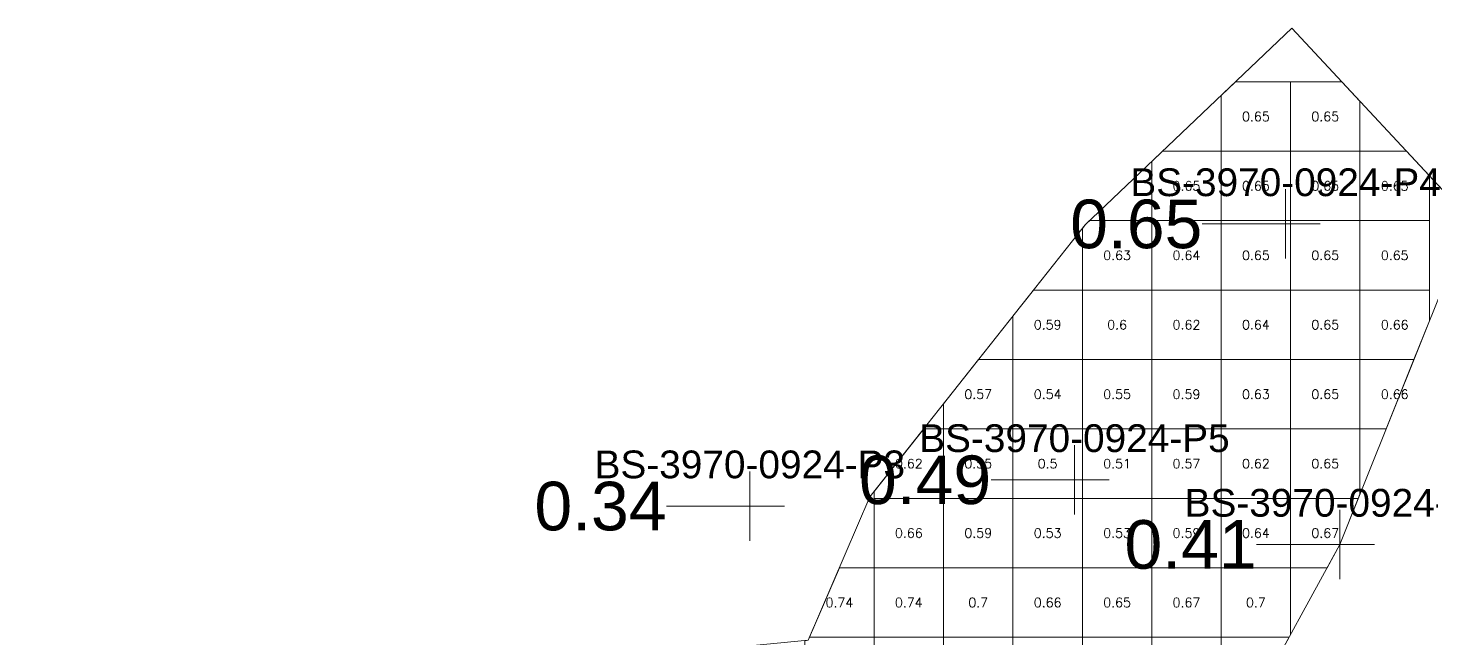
# Model space of a CAD drawing. Header units: inches. Extents: x 469759 to 470079, y 4349683 to 4349873.
# Drawn here: x 469955.45 to 469975.68, y 4349864.3 to 4349873.1 of the extents above; entities that cross this region are included whole.
import ezdxf
from ezdxf.enums import TextEntityAlignment as Align

# ---------------------------------------------------------------- set-up
doc = ezdxf.new("R2010")
doc.units = ezdxf.units.IN
doc.header["$MEASUREMENT"] = 0
for name, color, linetype, lineweight in [('点', 7, 'Continuous', 0), ('爆区方格网', 7, 'Continuous', 0), ('线条', 7, 'Continuous', 0), ('钻孔', 7, 'Continuous', 0)]:
    doc.layers.add(name, color=color, linetype=linetype, lineweight=lineweight)
doc.styles.add('3dmine_textStyle_1', font='txt.shx', dxfattribs={"height": 1, "bigfont": 'gbcbig.shx'})
doc.styles.add('3dmine_textStyle_2', font='arial.ttf', dxfattribs={"height": 1})

msp = doc.modelspace()

# ---------------------------------------------------------------- hatches: boundary and pattern name
at = {"layer": '钻孔', "linetype": 'Continuous', "lineweight": 0, "true_color": 0x00ffff, "extrusion": (0, 1, 0)}
msp.add_hatch(color=4, dxfattribs=at).paths.add_polyline_path([(-469974.572, 3960.474), (-469973.572, 3960.474), (-469973.572, 3971.474), (-469974.572, 3971.474)], flags=0)
at = {"layer": '钻孔', "linetype": 'Continuous', "lineweight": 0, "true_color": 0x808080, "extrusion": (0, 1, 0)}
for points in [[(-469971.53, 3960.38), (-469970.53, 3960.38), (-469970.53, 3971.38), (-469971.53, 3971.38)], [(-469966.853, 3959.555), (-469965.853, 3959.555), (-469965.853, 3971.555), (-469966.853, 3971.555)], [(-469975.354, 3960.384), (-469974.354, 3960.384), (-469974.354, 3971.384), (-469975.354, 3971.384)]]:
    msp.add_hatch(color=8, dxfattribs=at).paths.add_polyline_path(points, flags=0)

# ---------------------------------------------------------------- linework, layer by layer
at = {"color": 4, "linetype": 'Continuous', "lineweight": 0, "true_color": 0x00ffff, "elevation": 3967.064}
msp.add_lwpolyline([(469949.643, 4349856.824), (469953.351, 4349853.242), (469957.177, 4349854.112), (469959.157, 4349851.342), (469961.487, 4349848.529), (469966.962, 4349848.326), (469970.231, 4349850.533), (469970.966, 4349856.093), (469971.906, 4349861.186), (469974.354, 4349865.663), (469976.229, 4349870.344), (469976.229, 4349870.344), (469973.662, 4349873.101), (469970.686, 4349870.267), (469967.582, 4349866.348), (469966.694, 4349864.282), (469965.062, 4349864.128), (469961.067, 4349861.608), (469957.968, 4349859.238), (469952.822, 4349859.823), (469949.643, 4349856.824)], dxfattribs=at)
at = {"layer": '点', "color": 138, "linetype": 'Continuous', "lineweight": 0, "true_color": 0x004c4c}
for points, elevation in [([(469973.572, 4349869.78), (469973.572, 4349870.78)], 3971.474), ([(469974.072, 4349870.28), (469973.072, 4349870.28)], 3971.474), ([(469970.53, 4349866.094), (469970.53, 4349867.094)], 3971.38), ([(469965.853, 4349865.716), (469965.853, 4349866.716)], 3971.555), ([(469971.03, 4349866.594), (469970.03, 4349866.594)], 3971.38), ([(469966.353, 4349866.216), (469965.353, 4349866.216)], 3971.555), ([(469974.354, 4349865.163), (469974.354, 4349866.163)], 3971.384), ([(469974.854, 4349865.663), (469973.854, 4349865.663)], 3971.384)]:
    msp.add_lwpolyline(points, dxfattribs=dict(at, elevation=elevation))
at = {"layer": '爆区方格网', "color": 4, "linetype": 'Continuous', "lineweight": 0, "true_color": 0x00ffff, "elevation": 3971.107}
for points in [[(469973.644, 4349871.327), (469972.644, 4349871.327), (469972.644, 4349872.131), (469972.85, 4349872.327), (469973.644, 4349872.327), (469973.644, 4349871.327)], [(469974.644, 4349872.046), (469974.644, 4349871.327), (469973.644, 4349871.327), (469973.644, 4349872.327), (469974.382, 4349872.327), (469974.644, 4349872.046)], [(469972.644, 4349870.327), (469971.644, 4349870.327), (469971.644, 4349871.179), (469971.799, 4349871.327), (469972.644, 4349871.327), (469972.644, 4349870.327)], [(469973.644, 4349870.327), (469972.644, 4349870.327), (469972.644, 4349871.327), (469973.644, 4349871.327), (469973.644, 4349870.327)], [(469974.644, 4349870.327), (469973.644, 4349870.327), (469973.644, 4349871.327), (469974.644, 4349871.327), (469974.644, 4349870.327)], [(469975.644, 4349870.972), (469975.644, 4349870.327), (469974.644, 4349870.327), (469974.644, 4349871.327), (469975.313, 4349871.327), (469975.644, 4349870.972)], [(469971.644, 4349869.327), (469970.644, 4349869.327), (469970.644, 4349870.214), (469970.686, 4349870.267), (469970.749, 4349870.327), (469971.644, 4349870.327), (469971.644, 4349869.327)], [(469972.644, 4349869.327), (469971.644, 4349869.327), (469971.644, 4349870.327), (469972.644, 4349870.327), (469972.644, 4349869.327)], [(469973.644, 4349869.327), (469972.644, 4349869.327), (469972.644, 4349870.327), (469973.644, 4349870.327), (469973.644, 4349869.327)], [(469974.644, 4349869.327), (469973.644, 4349869.327), (469973.644, 4349870.327), (469974.644, 4349870.327), (469974.644, 4349869.327)], [(469975.644, 4349869.327), (469974.644, 4349869.327), (469974.644, 4349870.327), (469975.644, 4349870.327), (469975.644, 4349869.327)], [(469970.644, 4349868.327), (469969.644, 4349868.327), (469969.644, 4349868.951), (469969.942, 4349869.327), (469970.644, 4349869.327), (469970.644, 4349868.327)], [(469971.644, 4349868.327), (469970.644, 4349868.327), (469970.644, 4349869.327), (469971.644, 4349869.327), (469971.644, 4349868.327)], [(469972.644, 4349868.327), (469971.644, 4349868.327), (469971.644, 4349869.327), (469972.644, 4349869.327), (469972.644, 4349868.327)], [(469973.644, 4349868.327), (469972.644, 4349868.327), (469972.644, 4349869.327), (469973.644, 4349869.327), (469973.644, 4349868.327)], [(469974.644, 4349868.327), (469973.644, 4349868.327), (469973.644, 4349869.327), (469974.644, 4349869.327), (469974.644, 4349868.327)], [(469975.644, 4349868.884), (469975.421, 4349868.327), (469974.644, 4349868.327), (469974.644, 4349869.327), (469975.644, 4349869.327), (469975.644, 4349868.884)], [(469969.644, 4349867.327), (469968.644, 4349867.327), (469968.644, 4349867.688), (469969.15, 4349868.327), (469969.644, 4349868.327), (469969.644, 4349867.327)], [(469970.644, 4349867.327), (469969.644, 4349867.327), (469969.644, 4349868.327), (469970.644, 4349868.327), (469970.644, 4349867.327)], [(469971.644, 4349867.327), (469970.644, 4349867.327), (469970.644, 4349868.327), (469971.644, 4349868.327), (469971.644, 4349867.327)], [(469972.644, 4349867.327), (469971.644, 4349867.327), (469971.644, 4349868.327), (469972.644, 4349868.327), (469972.644, 4349867.327)], [(469973.644, 4349867.327), (469972.644, 4349867.327), (469972.644, 4349868.327), (469973.644, 4349868.327), (469973.644, 4349867.327)], [(469974.644, 4349867.327), (469973.644, 4349867.327), (469973.644, 4349868.327), (469974.644, 4349868.327), (469974.644, 4349867.327)], [(469975.02, 4349867.327), (469974.644, 4349867.327), (469974.644, 4349868.327), (469975.421, 4349868.327), (469975.02, 4349867.327)], [(469968.644, 4349866.327), (469967.644, 4349866.327), (469967.644, 4349866.425), (469968.358, 4349867.327), (469968.644, 4349867.327), (469968.644, 4349866.327)], [(469969.644, 4349866.327), (469968.644, 4349866.327), (469968.644, 4349867.327), (469969.644, 4349867.327), (469969.644, 4349866.327)], [(469970.644, 4349866.327), (469969.644, 4349866.327), (469969.644, 4349867.327), (469970.644, 4349867.327), (469970.644, 4349866.327)], [(469971.644, 4349866.327), (469970.644, 4349866.327), (469970.644, 4349867.327), (469971.644, 4349867.327), (469971.644, 4349866.327)], [(469972.644, 4349866.327), (469971.644, 4349866.327), (469971.644, 4349867.327), (469972.644, 4349867.327), (469972.644, 4349866.327)], [(469973.644, 4349866.327), (469972.644, 4349866.327), (469972.644, 4349867.327), (469973.644, 4349867.327), (469973.644, 4349866.327)], [(469974.644, 4349866.387), (469974.62, 4349866.327), (469973.644, 4349866.327), (469973.644, 4349867.327), (469974.644, 4349867.327), (469974.644, 4349866.387)], [(469968.644, 4349865.327), (469967.644, 4349865.327), (469967.644, 4349866.327), (469968.644, 4349866.327), (469968.644, 4349865.327)], [(469969.644, 4349865.327), (469968.644, 4349865.327), (469968.644, 4349866.327), (469969.644, 4349866.327), (469969.644, 4349865.327)], [(469970.644, 4349865.327), (469969.644, 4349865.327), (469969.644, 4349866.327), (469970.644, 4349866.327), (469970.644, 4349865.327)], [(469971.644, 4349865.327), (469970.644, 4349865.327), (469970.644, 4349866.327), (469971.644, 4349866.327), (469971.644, 4349865.327)], [(469972.644, 4349865.327), (469971.644, 4349865.327), (469971.644, 4349866.327), (469972.644, 4349866.327), (469972.644, 4349865.327)], [(469973.644, 4349865.327), (469972.644, 4349865.327), (469972.644, 4349866.327), (469973.644, 4349866.327), (469973.644, 4349865.327)], [(469974.354, 4349865.663), (469974.17, 4349865.327), (469973.644, 4349865.327), (469973.644, 4349866.327), (469974.62, 4349866.327), (469974.354, 4349865.663)], [(469967.644, 4349864.327), (469966.714, 4349864.327), (469967.143, 4349865.327), (469967.644, 4349865.327), (469967.644, 4349864.327)], [(469968.644, 4349864.327), (469967.644, 4349864.327), (469967.644, 4349865.327), (469968.644, 4349865.327), (469968.644, 4349864.327)], [(469969.644, 4349864.327), (469968.644, 4349864.327), (469968.644, 4349865.327), (469969.644, 4349865.327), (469969.644, 4349864.327)], [(469970.644, 4349864.327), (469969.644, 4349864.327), (469969.644, 4349865.327), (469970.644, 4349865.327), (469970.644, 4349864.327)], [(469971.644, 4349864.327), (469970.644, 4349864.327), (469970.644, 4349865.327), (469971.644, 4349865.327), (469971.644, 4349864.327)], [(469972.644, 4349864.327), (469971.644, 4349864.327), (469971.644, 4349865.327), (469972.644, 4349865.327), (469972.644, 4349864.327)], [(469973.644, 4349864.364), (469973.623, 4349864.327), (469972.644, 4349864.327), (469972.644, 4349865.327), (469973.644, 4349865.327), (469973.644, 4349864.364)], [(469967.644, 4349863.327), (469966.644, 4349863.327), (469966.644, 4349864.277), (469966.694, 4349864.282), (469966.714, 4349864.327), (469967.644, 4349864.327), (469967.644, 4349863.327)], [(469968.644, 4349863.327), (469967.644, 4349863.327), (469967.644, 4349864.327), (469968.644, 4349864.327), (469968.644, 4349863.327)], [(469969.644, 4349863.327), (469968.644, 4349863.327), (469968.644, 4349864.327), (469969.644, 4349864.327), (469969.644, 4349863.327)], [(469970.644, 4349863.327), (469969.644, 4349863.327), (469969.644, 4349864.327), (469970.644, 4349864.327), (469970.644, 4349863.327)], [(469971.644, 4349863.327), (469970.644, 4349863.327), (469970.644, 4349864.327), (469971.644, 4349864.327), (469971.644, 4349863.327)], [(469972.644, 4349863.327), (469971.644, 4349863.327), (469971.644, 4349864.327), (469972.644, 4349864.327), (469972.644, 4349863.327)], [(469973.077, 4349863.327), (469972.644, 4349863.327), (469972.644, 4349864.327), (469973.623, 4349864.327), (469973.077, 4349863.327)]]:
    msp.add_lwpolyline(points, dxfattribs=at)
at = {"layer": '线条', "color": 138, "linetype": 'Continuous', "lineweight": 0, "true_color": 0x004c4c}
for points, elevation in [([(469973.572, 4349870.28), (469973.572, 4349870.28), (469973.572, 4349870.28)], 3971.474), ([(469970.53, 4349866.594), (469970.53, 4349866.594), (469970.53, 4349866.594)], 3971.38), ([(469965.853, 4349866.216), (469965.853, 4349866.216), (469965.853, 4349866.216)], 3971.555), ([(469974.354, 4349865.663), (469974.354, 4349865.663), (469974.354, 4349865.663)], 3971.384)]:
    msp.add_lwpolyline(points, dxfattribs=dict(at, elevation=elevation))
at = {"layer": '钻孔', "color": 4, "linetype": 'Continuous', "lineweight": 0, "true_color": 0x00ffff}
for elevation in [3971.474, 3960.474]:
    msp.add_lwpolyline([(469973.572, 4349870.28), (469972.372, 4349870.28)], dxfattribs=dict(at, elevation=elevation))
at = {"layer": '钻孔', "color": 8, "linetype": 'Continuous', "lineweight": 0, "true_color": 0x808080}
for points, elevation in [([(469970.53, 4349866.594), (469969.33, 4349866.594)], 3971.38), ([(469970.53, 4349866.594), (469969.33, 4349866.594)], 3960.38), ([(469965.853, 4349866.216), (469964.653, 4349866.216)], 3971.555), ([(469965.853, 4349866.216), (469964.653, 4349866.216)], 3959.555), ([(469974.354, 4349865.663), (469973.154, 4349865.663)], 3971.384), ([(469974.354, 4349865.663), (469973.154, 4349865.663)], 3960.384)]:
    msp.add_lwpolyline(points, dxfattribs=dict(at, elevation=elevation))

# ---------------------------------------------------------------- texts
at = {"color": 4, "linetype": 'Continuous', "lineweight": 0, "true_color": 0x00ffff, "style": '3dmine_textStyle_1'}
for s, p in [('0.65', (469973.144, 4349871.827, 3971.107)), ('0.65', (469974.144, 4349871.827, 3971.107)), ('0.65', (469972.144, 4349870.827, 3971.107)), ('0.65', (469973.144, 4349870.827, 3971.107)), ('0.65', (469974.144, 4349870.827, 3971.107)), ('0.65', (469975.144, 4349870.827, 3971.107)), ('0.63', (469971.144, 4349869.827, 3971.107)), ('0.64', (469972.144, 4349869.827, 3971.107)), ('0.65', (469973.144, 4349869.827, 3971.107)), ('0.65', (469974.144, 4349869.827, 3971.107)), ('0.65', (469975.144, 4349869.827, 3971.107)), ('0.59', (469970.144, 4349868.827, 3971.107)), ('0.6', (469971.144, 4349868.827, 3971.107)), ('0.62', (469972.144, 4349868.827, 3971.107)), ('0.64', (469973.144, 4349868.827, 3971.107)), ('0.65', (469974.144, 4349868.827, 3971.107)), ('0.66', (469975.144, 4349868.827, 3971.107)), ('0.57', (469969.144, 4349867.827, 3971.107)), ('0.54', (469970.144, 4349867.827, 3971.107)), ('0.55', (469971.144, 4349867.827, 3971.107)), ('0.59', (469972.144, 4349867.827, 3971.107)), ('0.63', (469973.144, 4349867.827, 3971.107)), ('0.65', (469974.144, 4349867.827, 3971.107)), ('0.66', (469975.144, 4349867.827, 3971.107)), ('0.62', (469968.144, 4349866.827, 3971.107)), ('0.55', (469969.144, 4349866.827, 3971.107)), ('0.5', (469970.144, 4349866.827, 3971.107)), ('0.51', (469971.144, 4349866.827, 3971.107)), ('0.57', (469972.144, 4349866.827, 3971.107)), ('0.62', (469973.144, 4349866.827, 3971.107)), ('0.65', (469974.144, 4349866.827, 3971.107)), ('0.66', (469968.144, 4349865.827, 3971.107)), ('0.59', (469969.144, 4349865.827, 3971.107)), ('0.53', (469970.144, 4349865.827, 3971.107)), ('0.53', (469971.144, 4349865.827, 3971.107)), ('0.59', (469972.144, 4349865.827, 3971.107)), ('0.64', (469973.144, 4349865.827, 3971.107)), ('0.67', (469974.144, 4349865.827, 3971.107)), ('0.74', (469967.144, 4349864.827, 3971.107)), ('0.74', (469968.144, 4349864.827, 3971.107)), ('0.7', (469969.144, 4349864.827, 3971.107)), ('0.66', (469970.144, 4349864.827, 3971.107)), ('0.65', (469971.144, 4349864.827, 3971.107)), ('0.67', (469972.144, 4349864.827, 3971.107)), ('0.7', (469973.144, 4349864.827, 3971.107))]:
    msp.add_text(s, height=0.1333, dxfattribs=at).set_placement(p, align=Align.MIDDLE_CENTER)
at = {"layer": '钻孔', "color": 138, "linetype": 'Continuous', "lineweight": 0, "true_color": 0x004c4c, "style": '3dmine_textStyle_2'}
for s, p in [('BS-3970-0924-P4', (469973.572, 4349870.68, 3971.474)), ('BS-3970-0924-P5', (469970.53, 4349866.994, 3971.38)), ('BS-3970-0924-P3', (469965.853, 4349866.616, 3971.555)), ('BS-3970-0924-P6', (469974.354, 4349866.063, 3971.384))]:
    msp.add_text(s, height=0.4, dxfattribs=at).set_placement(p, align=Align.CENTER)
at = {"layer": '钻孔', "color": 4, "linetype": 'Continuous', "lineweight": 0, "true_color": 0x00ffff, "style": '3dmine_textStyle_2'}
msp.add_text('0.65', height=0.7, dxfattribs=at).set_placement((469972.372, 4349870.28, 3965.974), align=Align.MIDDLE_RIGHT)
at = {"layer": '钻孔', "color": 8, "linetype": 'Continuous', "lineweight": 0, "true_color": 0x808080, "style": '3dmine_textStyle_2'}
for s, p in [('0.49', (469969.33, 4349866.594, 3965.88)), ('0.34', (469964.653, 4349866.216, 3965.555)), ('0.41', (469973.154, 4349865.663, 3965.884))]:
    msp.add_text(s, height=0.7, dxfattribs=at).set_placement(p, align=Align.MIDDLE_RIGHT)

doc.saveas('drawing.dxf')
